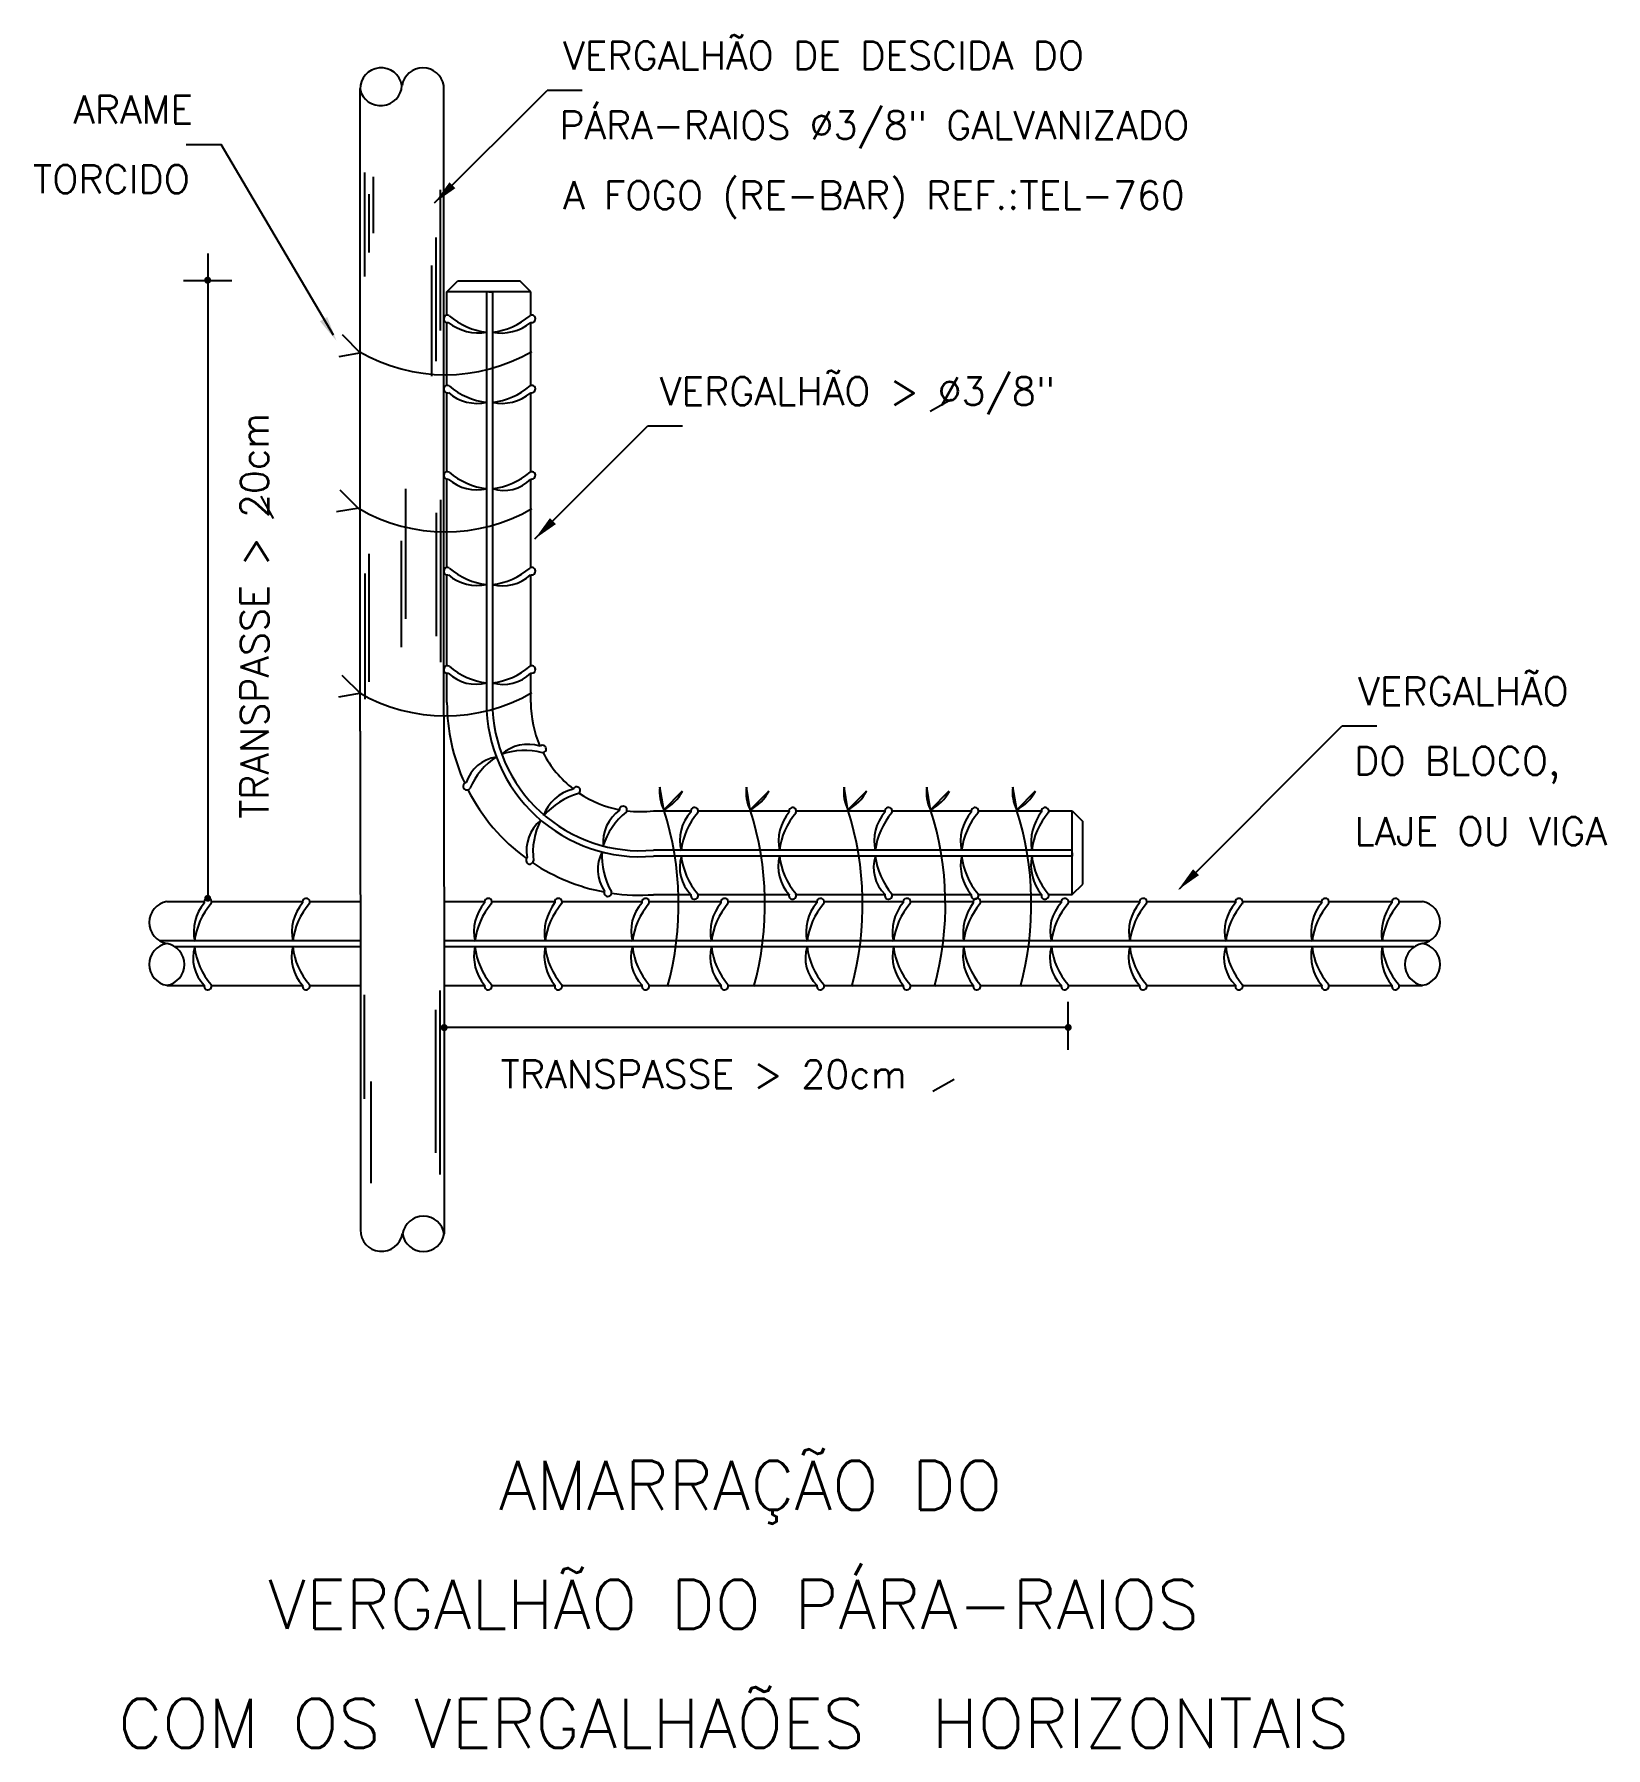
# Model space of a CAD drawing. Header units: millimetres. Extents: x -6556.9 to -6545.7, y -4402.2 to -4389.9.
import ezdxf
from ezdxf.enums import TextEntityAlignment as Align

# ---------------------------------------------------------------- set-up
doc = ezdxf.new("R2010")
doc.units = ezdxf.units.MM
doc.header["$LTSCALE"] = 10
doc.layers.add('Termotécnica', color=7, linetype='Continuous')
doc.styles.add('r140', font='romans.shx')
doc.styles.add('r80', font='romans.shx')

msp = doc.modelspace()

# ---------------------------------------------------------------- linework, layer by layer
at = {"layer": 'Termotécnica', "color": 3}
for p, q in [((-6554.619, -4394.907), (-6554.619, -4390.312)), ((-6554.019, -4394.794), (-6554.019, -4390.29)), ((-6550.541, -4392.618), (-6550.388, -4392.532)), ((-6555.329, -4393.227), (-6555.24, -4393.386)), ((-6554.019, -4394.794), (-6554.016, -4397.246)), ((-6554.619, -4394.907), (-6554.616, -4397.246)), ((-6554.616, -4397.246), (-6554.616, -4398.475)), ((-6554.016, -4397.246), (-6554.016, -4398.503)), ((-6550.52, -4397.483), (-6550.368, -4397.398))]:
    msp.add_line(p, q, dxfattribs=at)
at = {"layer": 'Termotécnica', "color": 2}
for p, q in [((-6554.086, -4391.129), (-6553.281, -4390.324)), ((-6553.031, -4390.324), (-6553.281, -4390.324)), ((-6555.862, -4390.711), (-6555.612, -4390.711)), ((-6554.81, -4392.076), (-6555.612, -4390.711)), ((-6553.997, -4391.766), (-6553.921, -4391.688)), ((-6553.997, -4391.933), (-6553.997, -4391.766)), ((-6553.397, -4391.766), (-6553.997, -4391.766)), ((-6553.473, -4391.688), (-6553.921, -4391.688)), ((-6553.715, -4391.766), (-6553.715, -4391.884)), ((-6553.672, -4391.766), (-6553.715, -4391.766)), ((-6553.697, -4391.766), (-6553.672, -4391.766)), ((-6553.672, -4391.766), (-6553.672, -4392.656)), ((-6553.397, -4391.766), (-6553.473, -4391.688)), ((-6553.397, -4391.933), (-6553.397, -4391.766)), ((-6553.715, -4391.884), (-6553.715, -4392.656)), ((-6553.997, -4392.067), (-6553.997, -4391.986)), ((-6553.397, -4392.067), (-6553.397, -4391.985)), ((-6553.997, -4392.435), (-6553.997, -4392.067)), ((-6553.397, -4392.435), (-6553.397, -4392.067)), ((-6553.997, -4392.656), (-6553.997, -4392.487)), ((-6553.397, -4392.656), (-6553.397, -4392.487)), ((-6553.997, -4393.052), (-6553.997, -4392.656)), ((-6553.715, -4392.656), (-6553.715, -4394.703)), ((-6553.672, -4392.656), (-6553.672, -4394.703)), ((-6553.397, -4393.053), (-6553.397, -4392.656)), ((-6553.368, -4393.532), (-6552.562, -4392.727)), ((-6552.312, -4392.727), (-6552.562, -4392.727)), ((-6553.997, -4393.738), (-6553.997, -4393.105)), ((-6553.397, -4393.738), (-6553.397, -4393.104)), ((-6553.997, -4394.441), (-6553.997, -4393.791)), ((-6553.397, -4394.441), (-6553.397, -4393.79)), ((-6553.997, -4394.703), (-6553.997, -4394.493)), ((-6553.397, -4394.703), (-6553.397, -4394.493)), ((-6548.757, -4396.035), (-6547.594, -4394.871)), ((-6547.344, -4394.871), (-6547.594, -4394.871)), ((-6552.52, -4395.477), (-6552.253, -4395.477)), ((-6552.2, -4395.477), (-6551.55, -4395.477)), ((-6551.497, -4395.477), (-6550.864, -4395.477)), ((-6550.811, -4395.477), (-6550.416, -4395.477)), ((-6550.416, -4395.477), (-6550.247, -4395.477)), ((-6550.194, -4395.477), (-6549.826, -4395.477)), ((-6549.826, -4395.477), (-6549.745, -4395.477)), ((-6549.692, -4395.477), (-6549.525, -4395.477)), ((-6549.525, -4396.077), (-6549.525, -4395.477)), ((-6549.525, -4395.477), (-6549.447, -4395.554)), ((-6549.447, -4396.001), (-6549.447, -4395.554)), ((-6550.416, -4395.759), (-6552.52, -4395.759)), ((-6550.416, -4395.802), (-6552.52, -4395.802)), ((-6549.644, -4395.759), (-6550.416, -4395.759)), ((-6549.525, -4395.802), (-6550.416, -4395.802)), ((-6549.525, -4395.759), (-6549.644, -4395.759)), ((-6549.525, -4395.802), (-6549.525, -4395.759)), ((-6549.525, -4395.777), (-6549.525, -4395.802)), ((-6552.52, -4396.077), (-6552.252, -4396.077)), ((-6552.2, -4396.077), (-6551.55, -4396.077)), ((-6551.498, -4396.077), (-6550.864, -4396.077)), ((-6550.812, -4396.077), (-6550.416, -4396.077)), ((-6550.416, -4396.077), (-6550.246, -4396.077)), ((-6550.194, -4396.077), (-6549.826, -4396.077)), ((-6549.826, -4396.077), (-6549.744, -4396.077)), ((-6549.693, -4396.077), (-6549.525, -4396.077)), ((-6549.525, -4396.077), (-6549.447, -4396.001)), ((-6556.002, -4396.126), (-6555.734, -4396.126)), ((-6555.682, -4396.126), (-6555.032, -4396.126)), ((-6554.979, -4396.126), (-6554.618, -4396.126)), ((-6554.018, -4396.126), (-6553.897, -4396.126)), ((-6553.897, -4396.126), (-6553.728, -4396.126)), ((-6553.676, -4396.126), (-6553.308, -4396.126)), ((-6553.308, -4396.126), (-6553.227, -4396.126)), ((-6553.174, -4396.126), (-6553.007, -4396.126)), ((-6553.007, -4396.126), (-6552.74, -4396.126)), ((-6552.74, -4396.126), (-6552.602, -4396.126)), ((-6552.549, -4396.126), (-6552.037, -4396.126)), ((-6551.984, -4396.126), (-6551.351, -4396.126)), ((-6551.299, -4396.126), (-6550.903, -4396.126)), ((-6550.903, -4396.126), (-6550.734, -4396.126)), ((-6550.681, -4396.126), (-6550.313, -4396.126)), ((-6550.313, -4396.126), (-6550.232, -4396.126)), ((-6550.179, -4396.126), (-6550.013, -4396.126)), ((-6550.013, -4396.126), (-6549.745, -4396.126)), ((-6549.745, -4396.126), (-6549.604, -4396.126)), ((-6549.551, -4396.126), (-6549.043, -4396.126)), ((-6548.99, -4396.126), (-6548.357, -4396.126)), ((-6548.304, -4396.126), (-6547.908, -4396.126)), ((-6547.908, -4396.126), (-6547.739, -4396.126)), ((-6547.686, -4396.126), (-6547.319, -4396.126)), ((-6547.319, -4396.126), (-6547.237, -4396.126)), ((-6547.185, -4396.126), (-6547.018, -4396.126)), ((-6554.617, -4396.408), (-6556.052, -4396.408)), ((-6554.617, -4396.451), (-6555.941, -4396.451)), ((-6553.897, -4396.408), (-6554.017, -4396.408)), ((-6553.897, -4396.451), (-6554.017, -4396.451)), ((-6553.125, -4396.408), (-6553.897, -4396.408)), ((-6553.007, -4396.451), (-6553.897, -4396.451)), ((-6553.007, -4396.408), (-6553.125, -4396.408)), ((-6550.903, -4396.408), (-6553.007, -4396.408)), ((-6550.903, -4396.451), (-6553.007, -4396.451)), ((-6550.131, -4396.408), (-6550.903, -4396.408)), ((-6550.013, -4396.451), (-6550.903, -4396.451)), ((-6550.013, -4396.408), (-6550.131, -4396.408)), ((-6547.908, -4396.408), (-6550.013, -4396.408)), ((-6547.908, -4396.451), (-6550.013, -4396.451)), ((-6547.136, -4396.408), (-6547.908, -4396.408)), ((-6547.078, -4396.451), (-6547.908, -4396.451)), ((-6546.968, -4396.408), (-6547.305, -4396.408)), ((-6556.002, -4396.726), (-6555.734, -4396.726)), ((-6555.682, -4396.726), (-6555.031, -4396.726)), ((-6554.98, -4396.726), (-6554.617, -4396.726)), ((-6554.017, -4396.726), (-6553.897, -4396.726)), ((-6553.897, -4396.726), (-6553.728, -4396.726)), ((-6553.676, -4396.726), (-6553.308, -4396.726)), ((-6553.308, -4396.726), (-6553.226, -4396.726)), ((-6553.174, -4396.726), (-6553.007, -4396.726)), ((-6553.007, -4396.726), (-6552.739, -4396.726)), ((-6552.739, -4396.726), (-6552.602, -4396.726)), ((-6552.55, -4396.726), (-6552.037, -4396.726)), ((-6551.985, -4396.726), (-6551.351, -4396.726)), ((-6551.299, -4396.726), (-6550.903, -4396.726)), ((-6550.903, -4396.726), (-6550.733, -4396.726)), ((-6550.682, -4396.726), (-6550.313, -4396.726)), ((-6550.313, -4396.726), (-6550.232, -4396.726)), ((-6550.18, -4396.726), (-6550.013, -4396.726)), ((-6550.013, -4396.726), (-6549.745, -4396.726)), ((-6549.745, -4396.726), (-6549.603, -4396.726)), ((-6549.551, -4396.726), (-6549.042, -4396.726)), ((-6548.99, -4396.726), (-6548.356, -4396.726)), ((-6548.304, -4396.726), (-6547.908, -4396.726)), ((-6547.908, -4396.726), (-6547.739, -4396.726)), ((-6547.687, -4396.726), (-6547.319, -4396.726)), ((-6547.319, -4396.726), (-6547.237, -4396.726)), ((-6547.185, -4396.726), (-6547.018, -4396.726))]:
    msp.add_line(p, q, dxfattribs=at)
at = {"layer": 'Termotécnica', "color": 1}
for p, q in [((-6554.585, -4391.656), (-6554.585, -4390.912)), ((-6554.523, -4391.346), (-6554.523, -4390.943)), ((-6554.554, -4391.485), (-6554.554, -4391.067)), ((-6554.043, -4392.043), (-6554.043, -4391.036)), ((-6554.074, -4392.26), (-6554.074, -4391.377)), ((-6555.709, -4391.49), (-6555.709, -4396.103)), ((-6554.105, -4392.369), (-6554.105, -4391.578)), ((-6555.881, -4391.684), (-6555.536, -4391.684)), ((-6554.291, -4394.104), (-6554.291, -4393.174)), ((-6554.043, -4393.252), (-6554.043, -4394.414)), ((-6554.074, -4393.345), (-6554.074, -4394.228)), ((-6554.554, -4394.554), (-6554.554, -4393.639)), ((-6554.322, -4394.306), (-6554.322, -4393.546)), ((-6554.585, -4393.779), (-6554.585, -4394.678)), ((-6554.589, -4396.794), (-6554.589, -4397.537)), ((-6554.047, -4396.763), (-6554.047, -4398.079)), ((-6554.078, -4396.902), (-6554.078, -4397.924)), ((-6549.555, -4396.844), (-6549.555, -4397.188)), ((-6549.56, -4397.028), (-6554.017, -4397.028)), ((-6554.543, -4397.413), (-6554.543, -4398.141))]:
    msp.add_line(p, q, dxfattribs=at)
at = {"layer": 'Termotécnica', "color": 4}
for p, q in [((-6554.61, -4392.208), (-6554.744, -4392.074)), ((-6554.61, -4392.202), (-6554.771, -4392.229)), ((-6554.626, -4393.319), (-6554.761, -4393.185)), ((-6554.626, -4393.313), (-6554.788, -4393.339)), ((-6554.612, -4394.643), (-6554.747, -4394.509)), ((-6554.612, -4394.637), (-6554.774, -4394.664)), ((-6552.446, -4395.47), (-6552.473, -4395.309)), ((-6552.446, -4395.47), (-6552.312, -4395.335)), ((-6551.828, -4395.47), (-6551.855, -4395.309)), ((-6551.828, -4395.47), (-6551.855, -4395.309)), ((-6551.828, -4395.47), (-6551.693, -4395.335)), ((-6551.828, -4395.47), (-6551.693, -4395.335)), ((-6551.129, -4395.47), (-6551.156, -4395.309)), ((-6551.129, -4395.47), (-6551.156, -4395.309)), ((-6551.129, -4395.47), (-6550.994, -4395.335)), ((-6551.129, -4395.47), (-6550.994, -4395.335)), ((-6550.537, -4395.47), (-6550.564, -4395.309)), ((-6550.537, -4395.47), (-6550.564, -4395.309)), ((-6550.537, -4395.47), (-6550.403, -4395.335)), ((-6550.537, -4395.47), (-6550.403, -4395.335)), ((-6549.921, -4395.47), (-6549.948, -4395.309)), ((-6549.921, -4395.47), (-6549.948, -4395.309)), ((-6549.921, -4395.47), (-6549.787, -4395.335)), ((-6549.921, -4395.47), (-6549.787, -4395.335))]:
    msp.add_line(p, q, dxfattribs=at)
at = {"layer": 'Termotécnica', "color": 1, "const_width": 0.0225}
for points in [[(-6555.722, -4391.688, 1), (-6555.697, -4391.676, 1)], [(-6555.721, -4396.109, 1), (-6555.697, -4396.097, 1)], [(-6549.558, -4397.015, 1), (-6549.546, -4397.039, 1)]]:
    msp.add_lwpolyline(points, format="xyb", close=True, dxfattribs=at)
at = {"layer": 'Termotécnica', "color": 2, "const_width": 0.0225}
msp.add_lwpolyline([(-6554.017, -4397.014, 1), (-6554.017, -4397.042, 1)], format="xyb", close=True, dxfattribs=at)
at = {"layer": 'Termotécnica', "color": 3}
for centre, radius, start, end in [((-6554.468, -4390.314), 0.151, 9.3641, 181.0456), ((-6554.169, -4390.316), 0.152, 9.7411, 170.2589), ((-6554.471, -4390.282), 0.152, 193.2718, 357.1379), ((-6554.166, -4398.529), 0.152, 9.89, 170.11), ((-6554.465, -4398.478), 0.151, 178.9544, 350.6359), ((-6554.166, -4398.477), 0.152, 189.7411, 350.2589)]:
    msp.add_arc(centre, radius, start, end, dxfattribs=at)
at = {"layer": 'Termotécnica', "color": 2}
for centre, radius, start, end in [((-6553.994, -4391.959), 0.0266, 63.3743, 283.9539), ((-6553.768, -4391.693), 0.366, 233.0947, 278.8146), ((-6553.652, -4391.551), 0.507, 229.377, 263.2132), ((-6553.733, -4391.551), 0.507, 276.7868, 310.623), ((-6553.611, -4391.717), 0.343, 259.5772, 308.5135), ((-6553.391, -4391.959), 0.0266, 256.0461, 116.6257), ((-6553.994, -4392.461), 0.0266, 63.3743, 283.9539), ((-6553.781, -4392.247), 0.316, 229.2618, 282.6475), ((-6553.652, -4392.053), 0.507, 229.377, 263.2132), ((-6553.733, -4392.053), 0.507, 276.7868, 310.623), ((-6553.605, -4392.244), 0.319, 257.6433, 310.4474), ((-6553.391, -4392.461), 0.0266, 256.0461, 116.6257), ((-6553.994, -4393.078), 0.0266, 63.3743, 283.9539), ((-6553.784, -4392.875), 0.307, 228.3834, 283.5259), ((-6553.652, -4392.67), 0.507, 229.377, 263.2132), ((-6553.733, -4392.67), 0.507, 276.7868, 310.623), ((-6553.591, -4392.917), 0.269, 252.1762, 315.9145), ((-6553.391, -4393.078), 0.0266, 256.0461, 116.6257), ((-6553.994, -4393.764), 0.0266, 63.3743, 283.9539), ((-6553.652, -4393.356), 0.507, 229.377, 263.2132), ((-6553.733, -4393.356), 0.507, 276.7868, 310.623), ((-6553.391, -4393.764), 0.0266, 256.0461, 116.6257), ((-6553.779, -4393.543), 0.323, 229.9094, 282), ((-6553.6, -4393.568), 0.3, 255.8438, 312.2469), ((-6553.994, -4394.467), 0.0266, 63.3743, 283.9539), ((-6553.789, -4394.284), 0.288, 226.4549, 285.4545), ((-6553.652, -4394.059), 0.507, 229.377, 263.2132), ((-6553.733, -4394.059), 0.507, 276.7868, 310.623), ((-6553.593, -4394.297), 0.276, 253.136, 314.9547), ((-6553.391, -4394.467), 0.0266, 256.0461, 116.6257), ((-6552.619, -4394.703), 1.378, 180, 204.7901), ((-6552.612, -4394.703), 1.103, 180, 274.8044), ((-6552.612, -4394.703), 1.06, 180, 274.9911), ((-6552.617, -4394.703), 0.78, 180, 203.5844), ((-6553.599, -4395.365), 0.276, 99.3997, 161.2183), ((-6553.367, -4395.517), 0.507, 123.0504, 156.8867), ((-6553.417, -4395.29), 0.288, 72.7185, 131.7181), ((-6553.44, -4395.553), 0.507, 75.6406, 109.4769), ((-6553.314, -4395.035), 0.0266, 269.6379, 130.2175), ((-6552.617, -4394.703), 0.78, 207.3834, 232.3033), ((-6553.855, -4395.302), 0.0266, 102.3098, 322.8894), ((-6552.619, -4394.703), 1.378, 206.9694, 234.0865), ((-6553.032, -4395.604), 0.288, 102.6956, 161.6952), ((-6552.92, -4395.843), 0.507, 105.6177, 139.454), ((-6553.07, -4395.332), 0.0266, 299.615, 160.1946), ((-6552.617, -4394.703), 0.78, 236.1514, 259.2518), ((-6552.593, -4395.706), 0.288, 125.8802, 184.8798), ((-6552.736, -4395.471), 0.0266, 322.7996, 183.3792), ((-6552.617, -4394.703), 0.78, 263.1419, 277.1289), ((-6552.226, -4395.481), 0.0266, 333.3743, 193.9539), ((-6551.524, -4395.481), 0.0266, 333.3743, 193.9539), ((-6550.838, -4395.481), 0.0266, 333.3743, 193.9539), ((-6550.22, -4395.481), 0.0266, 333.3743, 193.9539), ((-6549.718, -4395.481), 0.0266, 333.3743, 193.9539), ((-6553.152, -4395.759), 0.276, 129.3767, 191.1954), ((-6552.875, -4395.775), 0.507, 153.0275, 186.8638), ((-6552.397, -4395.882), 0.507, 128.8023, 162.6386), ((-6552.043, -4395.686), 0.288, 136.4549, 195.4545), ((-6551.818, -4395.822), 0.507, 139.377, 173.2132), ((-6551.302, -4395.695), 0.323, 139.9094, 192), ((-6551.115, -4395.822), 0.507, 139.377, 173.2132), ((-6550.634, -4395.691), 0.307, 138.3834, 193.5259), ((-6550.429, -4395.822), 0.507, 139.377, 173.2132), ((-6550.007, -4395.693), 0.316, 139.2618, 192.6475), ((-6549.812, -4395.822), 0.507, 139.377, 173.2132), ((-6549.452, -4395.706), 0.366, 143.0947, 188.8146), ((-6549.31, -4395.822), 0.507, 139.377, 173.2132), ((-6553.405, -4395.832), 0.0266, 132.2869, 352.8665), ((-6552.619, -4394.703), 1.378, 236.2963, 259.4189), ((-6552.642, -4395.896), 0.276, 152.5613, 214.38), ((-6552.382, -4395.802), 0.507, 176.2121, 210.0484), ((-6552.056, -4395.881), 0.276, 163.136, 224.9547), ((-6551.818, -4395.741), 0.507, 186.7868, 220.623), ((-6551.327, -4395.875), 0.3, 165.8438, 222.2469), ((-6551.115, -4395.741), 0.507, 186.7868, 220.623), ((-6550.676, -4395.883), 0.269, 162.1762, 225.9145), ((-6550.429, -4395.741), 0.507, 186.7868, 220.623), ((-6550.003, -4395.869), 0.319, 167.6433, 220.4474), ((-6549.812, -4395.741), 0.507, 186.7868, 220.623), ((-6549.476, -4395.863), 0.343, 169.5772, 218.5135), ((-6549.31, -4395.741), 0.507, 186.7868, 220.623), ((-6552.846, -4396.063), 0.0266, 155.4715, 16.0511), ((-6552.619, -4394.703), 1.378, 261.6287, 274.1327), ((-6552.226, -4396.083), 0.0266, 166.0461, 26.6257), ((-6551.524, -4396.083), 0.0266, 166.0461, 26.6257), ((-6550.838, -4396.083), 0.0266, 166.0461, 26.6257), ((-6550.22, -4396.083), 0.0266, 166.0461, 26.6257), ((-6549.718, -4396.083), 0.0266, 166.0461, 26.6257), ((-6555.976, -4396.276), 0.152, 99.7411, 260.2589), ((-6555.486, -4396.344), 0.323, 139.9094, 192), ((-6555.3, -4396.471), 0.507, 139.377, 173.2132), ((-6555.708, -4396.13), 0.0266, 333.3743, 193.9539), ((-6554.784, -4396.344), 0.323, 139.9094, 192), ((-6554.597, -4396.471), 0.507, 139.377, 173.2132), ((-6555.005, -4396.13), 0.0266, 333.3743, 193.9539), ((-6553.488, -4396.342), 0.316, 139.2618, 192.6475), ((-6553.294, -4396.471), 0.507, 139.377, 173.2132), ((-6553.702, -4396.13), 0.0266, 333.3743, 193.9539), ((-6552.934, -4396.356), 0.366, 143.0947, 188.8146), ((-6552.792, -4396.471), 0.507, 139.377, 173.2132), ((-6553.2, -4396.13), 0.0266, 333.3743, 193.9539), ((-6552.392, -4396.335), 0.288, 136.4549, 195.4545), ((-6552.167, -4396.471), 0.507, 139.377, 173.2132), ((-6552.576, -4396.13), 0.0266, 333.3743, 193.9539), ((-6551.789, -4396.344), 0.323, 139.9094, 192), ((-6551.602, -4396.471), 0.507, 139.377, 173.2132), ((-6552.011, -4396.13), 0.0266, 333.3743, 193.9539), ((-6551.121, -4396.34), 0.307, 138.3834, 193.5259), ((-6550.917, -4396.471), 0.507, 139.377, 173.2132), ((-6551.325, -4396.13), 0.0266, 333.3743, 193.9539), ((-6550.494, -4396.342), 0.316, 139.2618, 192.6475), ((-6550.299, -4396.471), 0.507, 139.377, 173.2132), ((-6550.707, -4396.13), 0.0266, 333.3743, 193.9539), ((-6549.939, -4396.356), 0.366, 143.0947, 188.8146), ((-6549.797, -4396.471), 0.507, 139.377, 173.2132), ((-6550.206, -4396.13), 0.0266, 333.3743, 193.9539), ((-6549.394, -4396.335), 0.288, 136.4549, 195.4545), ((-6549.169, -4396.471), 0.507, 139.377, 173.2132), ((-6549.577, -4396.13), 0.0266, 333.3743, 193.9539), ((-6548.795, -4396.344), 0.323, 139.9094, 192), ((-6548.608, -4396.471), 0.507, 139.377, 173.2132), ((-6549.016, -4396.13), 0.0266, 333.3743, 193.9539), ((-6548.127, -4396.34), 0.307, 138.3834, 193.5259), ((-6547.922, -4396.471), 0.507, 139.377, 173.2132), ((-6548.33, -4396.13), 0.0266, 333.3743, 193.9539), ((-6547.499, -4396.342), 0.316, 139.2618, 192.6475), ((-6547.304, -4396.471), 0.507, 139.377, 173.2132), ((-6547.713, -4396.13), 0.0266, 333.3743, 193.9539), ((-6546.945, -4396.356), 0.366, 143.0947, 188.8146), ((-6546.803, -4396.471), 0.507, 139.377, 173.2132), ((-6547.211, -4396.13), 0.0266, 333.3743, 193.9539), ((-6547.044, -4396.276), 0.152, 279.7411, 80.2589), ((-6555.976, -4396.576), 0.152, 99.7411, 260.2589), ((-6556.028, -4396.576), 0.152, 279.89, 80.11), ((-6555.538, -4396.53), 0.276, 163.136, 224.9547), ((-6555.525, -4396.335), 0.288, 194.6968, 195.4545), ((-6555.3, -4396.39), 0.507, 186.7868, 220.623), ((-6554.809, -4396.524), 0.3, 165.8438, 222.2469), ((-6554.597, -4396.39), 0.507, 186.7868, 220.623), ((-6553.485, -4396.518), 0.319, 167.6433, 220.4474), ((-6553.294, -4396.39), 0.507, 186.7868, 220.623), ((-6552.958, -4396.512), 0.343, 169.5772, 218.5135), ((-6552.792, -4396.39), 0.507, 186.7868, 220.623), ((-6552.406, -4396.53), 0.276, 163.136, 224.9547), ((-6552.167, -4396.39), 0.507, 186.7868, 220.623), ((-6551.814, -4396.524), 0.3, 165.8438, 222.2469), ((-6551.602, -4396.39), 0.507, 186.7868, 220.623), ((-6551.164, -4396.532), 0.269, 162.1762, 225.9145), ((-6550.917, -4396.39), 0.507, 186.7868, 220.623), ((-6550.49, -4396.518), 0.319, 167.6433, 220.4474), ((-6550.299, -4396.39), 0.507, 186.7868, 220.623), ((-6549.963, -4396.512), 0.343, 169.5772, 218.5135), ((-6549.797, -4396.39), 0.507, 186.7868, 220.623), ((-6549.408, -4396.53), 0.276, 163.136, 224.9547), ((-6549.169, -4396.39), 0.507, 186.7868, 220.623), ((-6548.82, -4396.524), 0.3, 165.8438, 222.2469), ((-6548.608, -4396.39), 0.507, 186.7868, 220.623), ((-6548.169, -4396.532), 0.269, 162.1762, 225.9145), ((-6547.922, -4396.39), 0.507, 186.7868, 220.623), ((-6547.496, -4396.518), 0.319, 167.6433, 220.4474), ((-6547.304, -4396.39), 0.507, 186.7868, 220.623), ((-6546.969, -4396.512), 0.343, 169.5772, 218.5135), ((-6546.803, -4396.39), 0.507, 186.7868, 220.623), ((-6546.992, -4396.576), 0.152, 99.89, 260.11), ((-6547.044, -4396.576), 0.152, 279.7411, 80.2589), ((-6555.708, -4396.732), 0.0266, 166.0461, 26.6257), ((-6555.005, -4396.732), 0.0266, 166.0461, 26.6257), ((-6553.702, -4396.732), 0.0266, 166.0461, 26.6257), ((-6553.2, -4396.732), 0.0266, 166.0461, 26.6257), ((-6552.576, -4396.732), 0.0266, 166.0461, 26.6257), ((-6552.011, -4396.732), 0.0266, 166.0461, 26.6257), ((-6551.325, -4396.732), 0.0266, 166.0461, 26.6257), ((-6550.707, -4396.732), 0.0266, 166.0461, 26.6257), ((-6550.206, -4396.732), 0.0266, 166.0461, 26.6257), ((-6549.577, -4396.732), 0.0266, 166.0461, 26.6257), ((-6549.016, -4396.732), 0.0266, 166.0461, 26.6257), ((-6548.33, -4396.732), 0.0266, 166.0461, 26.6257), ((-6547.713, -4396.732), 0.0266, 166.0461, 26.6257), ((-6547.211, -4396.732), 0.0266, 166.0461, 26.6257)]:
    msp.add_arc(centre, radius, start, end, dxfattribs=at)
at = {"layer": 'Termotécnica', "color": 4}
for centre, radius, start, end in [((-6554.008, -4391.123), 1.235, 239.9482, 300.0518), ((-6554.008, -4392.247), 1.235, 239.9482, 300.0518), ((-6554.008, -4393.563), 1.235, 239.9482, 300.0518), ((-6552.204, -4395.347), 0.272, 171.9634, 206.9487), ((-6552.586, -4395.196), 0.308, 297.0397, 332.9989), ((-6551.585, -4395.347), 0.272, 171.9634, 206.9487), ((-6551.968, -4395.196), 0.308, 297.0397, 332.9989), ((-6550.886, -4395.347), 0.272, 171.9634, 206.9487), ((-6551.269, -4395.196), 0.308, 297.0397, 332.9989), ((-6550.295, -4395.347), 0.272, 171.9634, 206.9487), ((-6550.677, -4395.196), 0.308, 297.0397, 332.9989), ((-6549.679, -4395.347), 0.272, 171.9634, 206.9487), ((-6550.061, -4395.196), 0.308, 297.0397, 332.9989), ((-6554.566, -4396.147), 2.226, 344.7351, 17.7043), ((-6553.948, -4396.147), 2.226, 344.7351, 17.7043), ((-6553.249, -4396.147), 2.226, 344.7351, 17.7043), ((-6552.657, -4396.147), 2.226, 344.7351, 17.7043), ((-6552.042, -4396.147), 2.226, 344.7351, 17.7043)]:
    msp.add_arc(centre, radius, start, end, dxfattribs=at)
at = {"layer": 'Termotécnica', "color": 2}
for points in [[(-6553.937, -4391.024), (-6553.979, -4390.981), (-6554.086, -4391.129)], [(-6554.906, -4391.976), (-6554.854, -4391.945), (-6554.788, -4392.115)], [(-6553.218, -4393.427), (-6553.261, -4393.384), (-6553.368, -4393.532)], [(-6548.617, -4395.938), (-6548.659, -4395.895), (-6548.766, -4396.043)]]:
    msp.add_solid(points, dxfattribs=at)

# ---------------------------------------------------------------- texts
at = {"layer": 'Termotécnica', "color": 2, "style": 'r80'}
for s, p in [('VERGALHÃO DE DESCIDA DO', (-6553.167, -4390.175)), ('ARAME', (-6556.671, -4390.561)), ('PÁRA-RAIOS %%C3/8" GALVANIZADO', (-6553.194, -4390.674)), ('TORCIDO', (-6556.959, -4391.06)), ('A FOGO (RE-BAR) REF.:TEL-760', (-6553.167, -4391.174)), ('VERGALHÃO > %%C3/8"', (-6552.475, -4392.576)), ('VERGALHÃO', (-6547.479, -4394.722)), ('DO BLOCO,', (-6547.507, -4395.221)), ('LAJE OU VIGA', (-6547.506, -4395.723)), ('TRANSPASSE > 20cm', (-6553.613, -4397.462))]:
    msp.add_text(s, height=0.2, dxfattribs=at).set_placement(p)
msp.add_text('TRANSPASSE > 20cm', height=0.2, rotation=90, dxfattribs=at).set_placement((-6555.275, -4395.535))
at = {"layer": 'Termotécnica', "color": 5, "style": 'r140'}
for s, p in [(' AMARRAÇÃO DO', (-6551.946, -4400.582)), ('VERGALHÃO DO PÁRA-RAIOS', (-6551.946, -4401.433)), ('COM OS VERGALHAÕES  HORIZONTAIS', (-6551.946, -4402.284))]:
    msp.add_text(s, height=0.35, dxfattribs=at).set_placement(p, align=Align.BOTTOM_CENTER)

doc.saveas('drawing.dxf')
